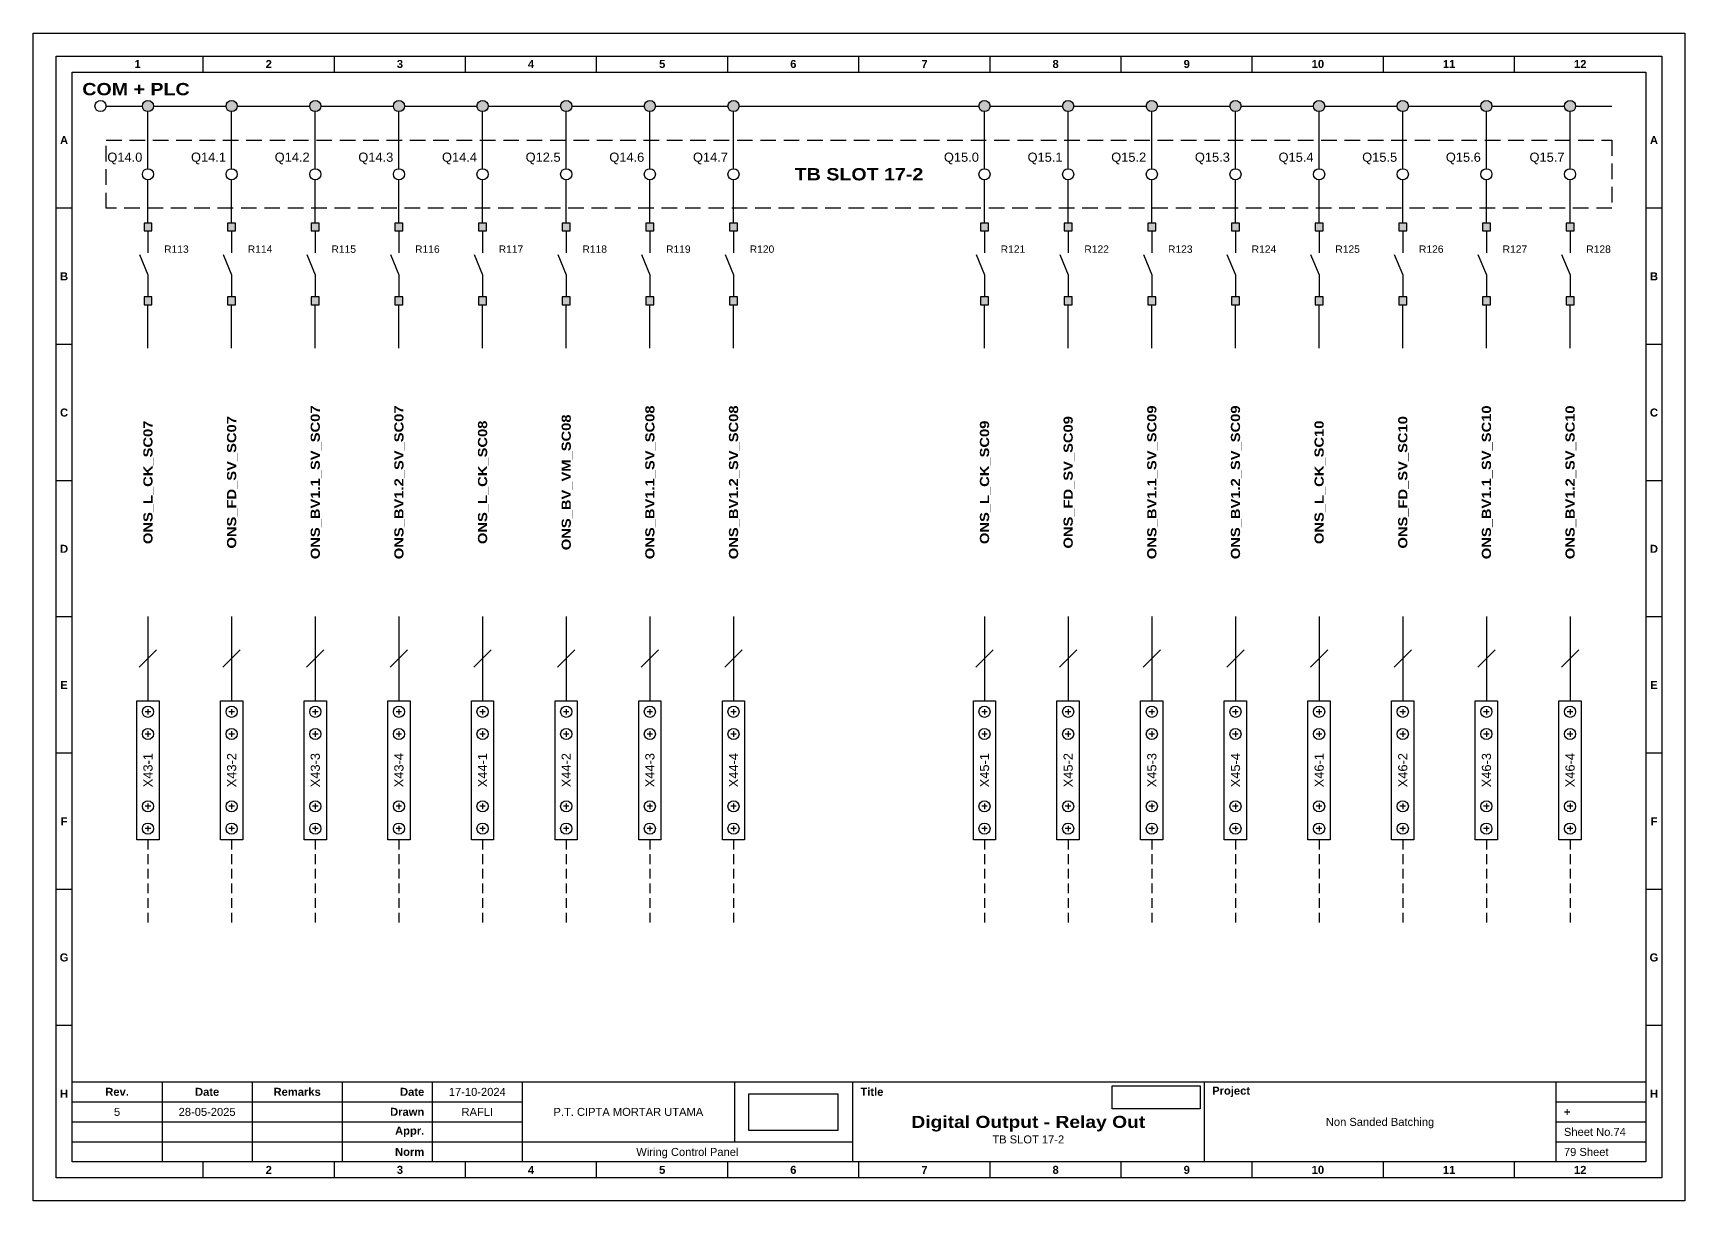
# Model space of a CAD drawing. Header units: millimetres. Extents: x 1512 to 2711, y 1342 to 1994.
# Drawn here: x 1512.4 to 1781.8, y 1341.9 to 1532.4 of the extents above; entities that cross this region are included whole.
import ezdxf
from ezdxf.enums import TextEntityAlignment as Align

# ---------------------------------------------------------------- set-up
doc = ezdxf.new("R2010")
doc.units = ezdxf.units.MM
doc.linetypes.add('HIDDEN', pattern=[9.525, 6.35, -3.175])
doc.styles.add('Bold', font='ariblk.ttf', dxfattribs={"height": 25.4})
doc.styles.get("Standard").update_dxf_attribs({"font": 'arial.ttf'})
picture_1 = doc.add_image_def('image1.png', size_in_pixel=(2048, 847))
picture_2 = doc.add_image_def('image2.png', size_in_pixel=(2092, 542))

# ---------------------------------------------------------------- blocks, each defined once
blk = doc.blocks.new('KOP MU PROJECT')
at = {"color": 6, "ltscale": 50}
for p, q in [((27.74, 184.05), (27.74, 186.66)), ((49.13, 184.05), (49.13, 186.66)), ((70.51, 184.05), (70.51, 186.66)), ((91.89, 184.05), (91.89, 186.66)), ((113.27, 184.05), (113.27, 186.66)), ((134.66, 184.05), (134.66, 186.66)), ((156.04, 184.05), (156.04, 186.66)), ((177.42, 184.05), (177.42, 186.66)), ((198.8, 184.05), (198.8, 186.66)), ((220.19, 184.05), (220.19, 186.66)), ((241.57, 184.05), (241.57, 186.66)), ((6.36, 161.84), (3.75, 161.84)), ((265.59, 161.84), (262.98, 161.84)), ((6.36, 139.63), (3.75, 139.63)), ((265.59, 139.63), (262.98, 139.63)), ((6.36, 117.42), (3.75, 117.42)), ((265.59, 117.42), (262.98, 117.42)), ((6.36, 95.22), (3.75, 95.22)), ((265.59, 95.22), (262.98, 95.22)), ((6.36, 73.01), (3.75, 73.01)), ((265.59, 73.01), (262.98, 73.01)), ((6.36, 50.8), (3.75, 50.8)), ((265.59, 50.8), (262.98, 50.8)), ((6.36, 28.59), (3.75, 28.59)), ((265.59, 28.59), (262.98, 28.59)), ((27.74, 3.75), (27.74, 6.36)), ((49.13, 3.75), (49.13, 6.36)), ((70.51, 3.75), (70.51, 6.36)), ((91.89, 3.75), (91.89, 6.36)), ((113.27, 3.75), (113.27, 6.36)), ((134.66, 3.75), (134.66, 6.36)), ((156.04, 3.75), (156.04, 6.36)), ((177.42, 3.75), (177.42, 6.36)), ((198.8, 3.75), (198.8, 6.36)), ((220.19, 3.75), (220.19, 6.36)), ((241.57, 3.75), (241.57, 6.36))]:
    blk.add_line(p, q, dxfattribs=at)
at = {"ltscale": 50}
for p, q in [((6.36, 19.41), (262.98, 19.41)), ((21.04, 19.41), (21.04, 6.36)), ((35.72, 19.41), (35.72, 6.36)), ((50.41, 19.41), (50.41, 6.36)), ((65.09, 19.41), (65.09, 6.36)), ((79.77, 19.41), (79.77, 6.36)), ((114.35, 19.41), (114.35, 9.62)), ((133.6, 19.41), (133.6, 6.36)), ((190.95, 19.41), (190.95, 6.36)), ((248.3, 19.41), (248.3, 6.36)), ((6.36, 16.15), (79.77, 16.15)), ((248.3, 16.15), (262.98, 16.15)), ((6.36, 12.89), (79.77, 12.89)), ((248.3, 12.89), (262.98, 12.89)), ((6.36, 9.62), (133.6, 9.62)), ((248.3, 9.62), (262.98, 9.62))]:
    blk.add_line(p, q, dxfattribs=at)
at = {"color": 1, "ltscale": 50}
blk.add_lwpolyline([(269.34, 0), (0, 0), (0, 190.41), (269.34, 190.41)], close=True, dxfattribs=at)
at = {"color": 6, "ltscale": 50}
for points in [[(265.59, 3.75), (3.75, 3.75), (3.75, 186.66), (265.59, 186.66)], [(262.98, 6.36), (6.36, 6.36), (6.36, 184.05), (262.98, 184.05)]]:
    blk.add_lwpolyline(points, close=True, dxfattribs=at)
at = {"ltscale": 50, "char_height": 1.305, "attachment_point": 4}
for s, width, heights, insert in [('\\pxqc;{\\fArial|b1|i0|c0|p34;1}', 21.3825, [2.51], (6.36, 185.36)), ('\\pxqc;{\\fArial|b1|i0|c0|p34;2}', 21.3825, [2.51], (27.74, 185.36)), ('\\pxqc;{\\fArial|b1|i0|c0|p34;3}', 21.3825, [2.51], (49.13, 185.36)), ('\\pxqc;{\\fArial|b1|i0|c0|p34;4}', 21.3825, [2.51], (70.51, 185.36)), ('\\pxqc;{\\fArial|b1|i0|c0|p34;5}', 21.3825, [2.51], (91.89, 185.36)), ('\\pxqc;{\\fArial|b1|i0|c0|p34;6}', 21.3825, [2.51], (113.27, 185.36)), ('\\pxqc;{\\fArial|b1|i0|c0|p34;7}', 21.3825, [2.51], (134.66, 185.36)), ('\\pxqc;{\\fArial|b1|i0|c0|p34;8}', 21.3825, [2.51], (156.04, 185.36)), ('\\pxqc;{\\fArial|b1|i0|c0|p34;9}', 21.3825, [2.51], (177.42, 185.36)), ('\\pxqc;{\\fArial|b1|i0|c0|p34;10}', 21.3825, [2.51], (198.8, 185.36)), ('\\pxqc;{\\fArial|b1|i0|c0|p34;11}', 21.3825, [2.51], (220.19, 185.36)), ('\\pxqc;{\\fArial|b1|i0|c0|p34;12}', 21.3825, [2.51], (241.57, 185.36)), ('\\pxqc;{\\fArial|b1|i0|c0|p34;A}', 2.61, [2.51], (3.75, 172.95)), ('\\pxqc;{\\fArial|b1|i0|c0|p34;A}', 2.61, [2.51], (262.98, 172.95)), ('\\pxqc;{\\fArial|b1|i0|c0|p34;B}', 2.61, [2.51], (3.75, 150.74)), ('\\pxqc;{\\fArial|b1|i0|c0|p34;B}', 2.61, [2.51], (262.98, 150.74)), ('\\pxqc;{\\fArial|b1|i0|c0|p34;C}', 2.61, [2.51], (3.75, 128.53)), ('\\pxqc;{\\fArial|b1|i0|c0|p34;C}', 2.61, [2.51], (262.98, 128.53)), ('\\pxqc;{\\fArial|b1|i0|c0|p34;D}', 2.61, [2.51], (3.75, 106.32)), ('\\pxqc;{\\fArial|b1|i0|c0|p34;D}', 2.61, [2.51], (262.98, 106.32)), ('\\pxqc;{\\fArial|b1|i0|c0|p34;E}', 2.61, [2.51], (3.75, 84.11)), ('\\pxqc;{\\fArial|b1|i0|c0|p34;E}', 2.61, [2.51], (262.98, 84.11)), ('\\pxqc;{\\fArial|b1|i0|c0|p34;F}', 2.61, [2.51], (3.75, 61.9)), ('\\pxqc;{\\fArial|b1|i0|c0|p34;F}', 2.61, [2.51], (262.98, 61.9)), ('\\pxqc;{\\fArial|b1|i0|c0|p34;G}', 2.61, [2.51], (3.75, 39.69)), ('\\pxqc;{\\fArial|b1|i0|c0|p34;G}', 2.61, [2.51], (262.98, 39.69)), ('\\pxqc;{\\fArial|b1|i0|c0|p34;H}', 2.61, [2.51], (3.75, 17.47)), ('\\pxqc;{\\fArial|b1|i0|c0|p34;Rev.}', 14.6811, [2.88], (6.36, 17.78)), ('\\pxqc;{\\fArial|b1|i0|c0|p34;Date}', 14.6811, [2.88], (21.04, 17.78)), ('\\pxqc;{\\fArial|b1|i0|c0|p34;Remarks}', 14.6811, [2.88], (35.72, 17.78)), ('\\pxqr;{\\fArial|b1|i0|c0|p34;Date}', 13.3761, [2.88], (50.41, 17.78)), ('\\pxql;{\\fArial|b1|i0|c0|p34;Title}', 50.2419, [2.88], (134.9, 17.78)), ('\\pxql;{\\fArial|b1|i0|c0|p34;Project}', 50.2419, [2.88], (192.25, 17.78)), ('\\pxqc;{\\fArial|b1|i0|c0|p34;H}', 2.61, [2.51], (262.98, 17.47)), ('\\pxqr;{\\fArial|b1|i0|c0|p34;Drawn}', 13.3761, [2.88], (50.41, 14.52)), ('\\pxql;{\\fArial|b1|i0|c0|p34;+}', 14.6811, [2.88], (249.61, 14.52)), ('\\pxqr;{\\fArial|b1|i0|c0|p34;Appr.}', 13.3761, [2.88], (50.41, 11.26)), ('\\pxqr;{\\fArial|b1|i0|c0|p34;Norm}', 13.3761, [2.88], (50.41, 7.99)), ('\\pxqc;{\\fArial|b1|i0|c0|p34;2}', 21.3825, [2.51], (27.74, 5.06)), ('\\pxqc;{\\fArial|b1|i0|c0|p34;3}', 21.3825, [2.51], (49.13, 5.06)), ('\\pxqc;{\\fArial|b1|i0|c0|p34;4}', 21.3825, [2.51], (70.51, 5.06)), ('\\pxqc;{\\fArial|b1|i0|c0|p34;5}', 21.3825, [2.51], (91.89, 5.06)), ('\\pxqc;{\\fArial|b1|i0|c0|p34;6}', 21.3825, [2.51], (113.27, 5.06)), ('\\pxqc;{\\fArial|b1|i0|c0|p34;7}', 21.3825, [2.51], (134.66, 5.06)), ('\\pxqc;{\\fArial|b1|i0|c0|p34;8}', 21.3825, [2.51], (156.04, 5.06)), ('\\pxqc;{\\fArial|b1|i0|c0|p34;9}', 21.3825, [2.51], (177.42, 5.06)), ('\\pxqc;{\\fArial|b1|i0|c0|p34;10}', 21.3825, [2.51], (198.8, 5.06)), ('\\pxqc;{\\fArial|b1|i0|c0|p34;11}', 21.3825, [2.51], (220.19, 5.06)), ('\\pxqc;{\\fArial|b1|i0|c0|p34;12}', 21.3825, [2.51], (241.57, 5.06))]:
    blk.add_mtext_dynamic_manual_height_columns(s, width=width, gutter_width=0.0326, heights=heights, dxfattribs=dict(at, insert=insert))
at = {"ltscale": 50}
for tag, p in [('DATECREATED', (72.43, 17.78)), ('REV', (13.7, 14.52)), ('REVDATE', (28.38, 14.52)), ('REMARKS', (43.06, 14.52)), ('DRAWN', (72.43, 14.52)), ('COMPANY', (97.06, 14.52)), ('PROJECT', (219.62, 12.89)), ('APPR', (72.43, 11.26)), ('NORM', (72.43, 7.99)), ('DRAWINGCATEGORY', (106.68, 7.99)), ('DESCRIPTION', (162.27, 10.03))]:
    blk.add_attdef(tag, text='', height=1.3, dxfattribs=at).set_placement(p, align=Align.MIDDLE_CENTER)
at = {"ltscale": 50, "style": 'Bold'}
blk.add_attdef('TITLE', text='', height=1.96, dxfattribs=at).set_placement((162.27, 12.89), align=Align.MIDDLE_CENTER)
at = {"ltscale": 50}
for tag, p in [('SHEETNUMBER', (249.61, 11.26)), ('TOTALSHEET', (249.61, 7.99))]:
    blk.add_attdef(tag, text='', height=1.3, dxfattribs=at).set_placement(p, align=Align.MIDDLE_LEFT)
image = blk.add_image(picture_1, insert=(116.72, 11.48), size_in_units=(14.5, 6), dxfattribs=at)
image.dxf.flags = 15
image = blk.add_image(picture_2, insert=(175.94, 15.04), size_in_units=(14.36, 3.72), dxfattribs=at)
image.dxf.flags = 15

msp = doc.modelspace()

# ---------------------------------------------------------------- hatches: boundary and pattern name
at = {"true_color": 0x105689}
h = msp.add_hatch(color=146, dxfattribs=at)
h.dxf.hatch_style = 1
h.paths.add_polyline_path([(1763.95, 1520.45, 1), (1762.14, 1520.45, 1)])
h.paths.add_polyline_path([(1750.31, 1520.45, 1), (1748.5, 1520.45, 1)])
h.paths.add_polyline_path([(1736.67, 1520.45, 1), (1734.86, 1520.45, 1)])
h.paths.add_polyline_path([(1723.03, 1520.45, 1), (1721.22, 1520.45, 1)])
h.paths.add_polyline_path([(1709.39, 1520.45, 1), (1707.58, 1520.45, 1)])
h.paths.add_polyline_path([(1695.75, 1520.45, 1), (1693.94, 1520.45, 1)])
h.paths.add_polyline_path([(1682.11, 1520.45, 1), (1680.3, 1520.45, 1)])
h.paths.add_polyline_path([(1668.47, 1520.45, 1), (1666.66, 1520.45, 1)])
h.paths.add_polyline_path([(1627.56, 1520.45, 1), (1625.74, 1520.45, 1)])
h.paths.add_polyline_path([(1613.92, 1520.45, 1), (1612.1, 1520.45, 1)])
h.paths.add_polyline_path([(1600.28, 1520.45, 1), (1598.46, 1520.45, 1)])
h.paths.add_polyline_path([(1586.64, 1520.45, 1), (1584.82, 1520.45, 1)])
h.paths.add_polyline_path([(1573, 1520.45, 1), (1571.18, 1520.45, 1)])
h.paths.add_polyline_path([(1559.36, 1520.45, 1), (1557.54, 1520.45, 1)])
h.paths.add_polyline_path([(1545.72, 1520.45, 1), (1543.9, 1520.45, 1)])
h.paths.add_polyline_path([(1532.08, 1520.45, 1), (1530.26, 1520.45, 1)])
h = msp.add_hatch(color=256)
h.dxf.hatch_style = 1
h.paths.add_polyline_path([(1530.53, 1501.38), (1530.53, 1500.1), (1531.81, 1500.1), (1531.81, 1501.38)])
h.paths.add_polyline_path([(1530.53, 1488.05), (1531.81, 1488.05), (1531.81, 1489.33), (1530.53, 1489.33)])
h = msp.add_hatch(color=256)
h.dxf.hatch_style = 1
h.paths.add_polyline_path([(1544.17, 1501.38), (1544.17, 1500.1), (1545.45, 1500.1), (1545.45, 1501.38)])
h.paths.add_polyline_path([(1544.17, 1488.05), (1545.45, 1488.05), (1545.45, 1489.33), (1544.17, 1489.33)])
h = msp.add_hatch(color=256)
h.dxf.hatch_style = 1
h.paths.add_polyline_path([(1557.81, 1501.38), (1557.81, 1500.1), (1559.09, 1500.1), (1559.09, 1501.38)])
h.paths.add_polyline_path([(1557.81, 1488.05), (1559.09, 1488.05), (1559.09, 1489.33), (1557.81, 1489.33)])
h = msp.add_hatch(color=256)
h.dxf.hatch_style = 1
h.paths.add_polyline_path([(1571.45, 1501.38), (1571.45, 1500.1), (1572.73, 1500.1), (1572.73, 1501.38)])
h.paths.add_polyline_path([(1571.45, 1488.05), (1572.73, 1488.05), (1572.73, 1489.33), (1571.45, 1489.33)])
h = msp.add_hatch(color=256)
h.dxf.hatch_style = 1
h.paths.add_polyline_path([(1585.09, 1501.38), (1585.09, 1500.1), (1586.37, 1500.1), (1586.37, 1501.38)])
h.paths.add_polyline_path([(1585.09, 1488.05), (1586.37, 1488.05), (1586.37, 1489.33), (1585.09, 1489.33)])
h = msp.add_hatch(color=256)
h.dxf.hatch_style = 1
h.paths.add_polyline_path([(1598.73, 1501.38), (1598.73, 1500.1), (1600.01, 1500.1), (1600.01, 1501.38)])
h.paths.add_polyline_path([(1598.73, 1488.05), (1600.01, 1488.05), (1600.01, 1489.33), (1598.73, 1489.33)])
h = msp.add_hatch(color=256)
h.dxf.hatch_style = 1
h.paths.add_polyline_path([(1612.37, 1501.38), (1612.37, 1500.1), (1613.65, 1500.1), (1613.65, 1501.38)])
h.paths.add_polyline_path([(1612.37, 1488.05), (1613.65, 1488.05), (1613.65, 1489.33), (1612.37, 1489.33)])
h = msp.add_hatch(color=256)
h.dxf.hatch_style = 1
h.paths.add_polyline_path([(1626.01, 1501.38), (1626.01, 1500.1), (1627.29, 1500.1), (1627.29, 1501.38)])
h.paths.add_polyline_path([(1626.01, 1488.05), (1627.29, 1488.05), (1627.29, 1489.33), (1626.01, 1489.33)])
h = msp.add_hatch(color=256)
h.dxf.hatch_style = 1
h.paths.add_polyline_path([(1666.93, 1501.38), (1666.93, 1500.1), (1668.21, 1500.1), (1668.21, 1501.38)])
h.paths.add_polyline_path([(1666.93, 1488.05), (1668.21, 1488.05), (1668.21, 1489.33), (1666.93, 1489.33)])
h = msp.add_hatch(color=256)
h.dxf.hatch_style = 1
h.paths.add_polyline_path([(1680.57, 1501.38), (1680.57, 1500.1), (1681.85, 1500.1), (1681.85, 1501.38)])
h.paths.add_polyline_path([(1680.57, 1488.05), (1681.85, 1488.05), (1681.85, 1489.33), (1680.57, 1489.33)])
h = msp.add_hatch(color=256)
h.dxf.hatch_style = 1
h.paths.add_polyline_path([(1694.21, 1501.38), (1694.21, 1500.1), (1695.49, 1500.1), (1695.49, 1501.38)])
h.paths.add_polyline_path([(1694.21, 1488.05), (1695.49, 1488.05), (1695.49, 1489.33), (1694.21, 1489.33)])
h = msp.add_hatch(color=256)
h.dxf.hatch_style = 1
h.paths.add_polyline_path([(1707.85, 1501.38), (1707.85, 1500.1), (1709.13, 1500.1), (1709.13, 1501.38)])
h.paths.add_polyline_path([(1707.85, 1488.05), (1709.13, 1488.05), (1709.13, 1489.33), (1707.85, 1489.33)])
h = msp.add_hatch(color=256)
h.dxf.hatch_style = 1
h.paths.add_polyline_path([(1721.49, 1501.38), (1721.49, 1500.1), (1722.77, 1500.1), (1722.77, 1501.38)])
h.paths.add_polyline_path([(1721.49, 1488.05), (1722.77, 1488.05), (1722.77, 1489.33), (1721.49, 1489.33)])
h = msp.add_hatch(color=256)
h.dxf.hatch_style = 1
h.paths.add_polyline_path([(1735.13, 1501.38), (1735.13, 1500.1), (1736.41, 1500.1), (1736.41, 1501.38)])
h.paths.add_polyline_path([(1735.13, 1488.05), (1736.41, 1488.05), (1736.41, 1489.33), (1735.13, 1489.33)])
h = msp.add_hatch(color=256)
h.dxf.hatch_style = 1
h.paths.add_polyline_path([(1748.77, 1501.38), (1748.77, 1500.1), (1750.05, 1500.1), (1750.05, 1501.38)])
h.paths.add_polyline_path([(1748.77, 1488.05), (1750.05, 1488.05), (1750.05, 1489.33), (1748.77, 1489.33)])
h = msp.add_hatch(color=256)
h.dxf.hatch_style = 1
h.paths.add_polyline_path([(1762.41, 1501.38), (1762.41, 1500.1), (1763.69, 1500.1), (1763.69, 1501.38)])
h.paths.add_polyline_path([(1762.41, 1488.05), (1763.69, 1488.05), (1763.69, 1489.33), (1762.41, 1489.33)])

# ---------------------------------------------------------------- linework, layer by layer
at = {"color": 146, "true_color": 0x105689}
for p, q in [((1524.35, 1520.45), (1530.26, 1520.45)), ((1531.17, 1510.25), (1531.17, 1519.54)), ((1532.08, 1520.45), (1543.9, 1520.45)), ((1544.81, 1510.25), (1544.81, 1519.54)), ((1545.72, 1520.45), (1557.54, 1520.45)), ((1558.45, 1510.25), (1558.45, 1519.54)), ((1559.36, 1520.45), (1571.18, 1520.45)), ((1572.09, 1510.25), (1572.09, 1519.54)), ((1573, 1520.45), (1584.82, 1520.45)), ((1585.73, 1510.25), (1585.73, 1519.54)), ((1586.64, 1520.45), (1598.46, 1520.45)), ((1599.37, 1510.25), (1599.37, 1519.54)), ((1600.28, 1520.45), (1612.1, 1520.45)), ((1613.01, 1510.25), (1613.01, 1519.54)), ((1613.92, 1520.45), (1625.74, 1520.45)), ((1626.65, 1510.25), (1626.65, 1519.54)), ((1627.56, 1520.45), (1666.66, 1520.45)), ((1667.57, 1510.25), (1667.57, 1519.54)), ((1668.47, 1520.45), (1680.3, 1520.45)), ((1681.21, 1510.25), (1681.21, 1519.54)), ((1682.11, 1520.45), (1693.94, 1520.45)), ((1694.85, 1510.25), (1694.85, 1519.54)), ((1695.75, 1520.45), (1707.58, 1520.45)), ((1708.49, 1510.25), (1708.49, 1519.54)), ((1709.39, 1520.45), (1721.22, 1520.45)), ((1722.13, 1510.25), (1722.13, 1519.54)), ((1723.03, 1520.45), (1734.86, 1520.45)), ((1735.77, 1510.25), (1735.77, 1519.54)), ((1736.67, 1520.45), (1748.5, 1520.45)), ((1749.41, 1510.25), (1749.41, 1519.54)), ((1750.31, 1520.45), (1762.14, 1520.45)), ((1763.05, 1510.25), (1763.05, 1519.54)), ((1763.95, 1520.45), (1769.87, 1520.45)), ((1531.17, 1501.38), (1531.17, 1508.44)), ((1544.81, 1501.38), (1544.81, 1508.44)), ((1558.45, 1501.38), (1558.45, 1508.44)), ((1572.09, 1501.38), (1572.09, 1508.44)), ((1585.73, 1501.38), (1585.73, 1508.44)), ((1599.37, 1501.38), (1599.37, 1508.44)), ((1613.01, 1501.38), (1613.01, 1508.44)), ((1626.65, 1501.38), (1626.65, 1508.44)), ((1667.57, 1501.38), (1667.57, 1508.44)), ((1681.21, 1501.38), (1681.21, 1508.44)), ((1694.85, 1501.38), (1694.85, 1508.44)), ((1708.49, 1501.38), (1708.49, 1508.44)), ((1722.13, 1501.38), (1722.13, 1508.44)), ((1735.77, 1501.38), (1735.77, 1508.44)), ((1749.41, 1501.38), (1749.41, 1508.44)), ((1763.05, 1501.38), (1763.05, 1508.44)), ((1531.17, 1481), (1531.17, 1488.05)), ((1544.81, 1481), (1544.81, 1488.05)), ((1558.45, 1481), (1558.45, 1488.05)), ((1572.09, 1481), (1572.09, 1488.05)), ((1585.73, 1481), (1585.73, 1488.05)), ((1599.37, 1481), (1599.37, 1488.05)), ((1613.01, 1481), (1613.01, 1488.05)), ((1626.65, 1481), (1626.65, 1488.05)), ((1667.57, 1481), (1667.57, 1488.05)), ((1681.21, 1481), (1681.21, 1488.05)), ((1694.85, 1481), (1694.85, 1488.05)), ((1708.49, 1481), (1708.49, 1488.05)), ((1722.13, 1481), (1722.13, 1488.05)), ((1735.77, 1481), (1735.77, 1488.05)), ((1749.41, 1481), (1749.41, 1488.05)), ((1763.05, 1481), (1763.05, 1488.05)), ((1531.17, 1437.23), (1531.17, 1423.51)), ((1544.81, 1437.23), (1544.81, 1423.51)), ((1558.45, 1437.23), (1558.45, 1423.51)), ((1572.09, 1437.23), (1572.09, 1423.51)), ((1585.73, 1437.23), (1585.73, 1423.51)), ((1599.37, 1437.23), (1599.37, 1423.51)), ((1613.01, 1437.23), (1613.01, 1423.51)), ((1626.65, 1437.23), (1626.65, 1423.51)), ((1667.57, 1437.23), (1667.57, 1423.51)), ((1681.21, 1437.23), (1681.21, 1423.51)), ((1694.85, 1437.23), (1694.85, 1423.51)), ((1708.49, 1437.23), (1708.49, 1423.51)), ((1722.13, 1437.23), (1722.13, 1423.51)), ((1735.77, 1437.23), (1735.77, 1423.51)), ((1749.41, 1437.23), (1749.41, 1423.51)), ((1763.05, 1437.23), (1763.05, 1423.51)), ((1529.76, 1428.96), (1532.59, 1431.79)), ((1543.4, 1428.96), (1546.22, 1431.79)), ((1557.04, 1428.96), (1559.86, 1431.79)), ((1570.68, 1428.96), (1573.5, 1431.79)), ((1584.32, 1428.96), (1587.14, 1431.79)), ((1597.96, 1428.96), (1600.78, 1431.79)), ((1611.6, 1428.96), (1614.42, 1431.79)), ((1625.23, 1428.96), (1628.06, 1431.79)), ((1666.15, 1428.96), (1668.98, 1431.79)), ((1679.79, 1428.96), (1682.62, 1431.79)), ((1693.43, 1428.96), (1696.26, 1431.79)), ((1707.07, 1428.96), (1709.9, 1431.79)), ((1720.71, 1428.96), (1723.54, 1431.79)), ((1734.35, 1428.96), (1737.18, 1431.79)), ((1747.99, 1428.96), (1750.82, 1431.79)), ((1761.63, 1428.96), (1764.46, 1431.79))]:
    msp.add_line(p, q, dxfattribs=at)
at = {"ltscale": 50}
for p, q in [((1531.17, 1500.1), (1531.17, 1496.51)), ((1544.81, 1500.1), (1544.81, 1496.51)), ((1558.45, 1500.1), (1558.45, 1496.51)), ((1572.09, 1500.1), (1572.09, 1496.51)), ((1585.73, 1500.1), (1585.73, 1496.51)), ((1599.37, 1500.1), (1599.37, 1496.51)), ((1613.01, 1500.1), (1613.01, 1496.51)), ((1626.65, 1500.1), (1626.65, 1496.51)), ((1667.57, 1500.1), (1667.57, 1496.51)), ((1681.21, 1500.1), (1681.21, 1496.51)), ((1694.85, 1500.1), (1694.85, 1496.51)), ((1708.49, 1500.1), (1708.49, 1496.51)), ((1722.13, 1500.1), (1722.13, 1496.51)), ((1735.77, 1500.1), (1735.77, 1496.51)), ((1749.41, 1500.1), (1749.41, 1496.51)), ((1763.05, 1500.1), (1763.05, 1496.51)), ((1529.8, 1496.24), (1531.17, 1492.92)), ((1543.44, 1496.24), (1544.81, 1492.92)), ((1557.08, 1496.24), (1558.45, 1492.92)), ((1570.72, 1496.24), (1572.09, 1492.92)), ((1584.36, 1496.24), (1585.73, 1492.92)), ((1598, 1496.24), (1599.37, 1492.92)), ((1611.64, 1496.24), (1613.01, 1492.92)), ((1625.28, 1496.24), (1626.65, 1492.92)), ((1666.19, 1496.24), (1667.57, 1492.92)), ((1679.83, 1496.24), (1681.21, 1492.92)), ((1693.47, 1496.24), (1694.85, 1492.92)), ((1707.11, 1496.24), (1708.49, 1492.92)), ((1720.75, 1496.24), (1722.13, 1492.92)), ((1734.39, 1496.24), (1735.77, 1492.92)), ((1748.03, 1496.24), (1749.41, 1492.92)), ((1761.67, 1496.24), (1763.05, 1492.92)), ((1531.17, 1492.92), (1531.17, 1489.33)), ((1544.81, 1492.92), (1544.81, 1489.33)), ((1558.45, 1492.92), (1558.45, 1489.33)), ((1572.09, 1492.92), (1572.09, 1489.33)), ((1585.73, 1492.92), (1585.73, 1489.33)), ((1599.37, 1492.92), (1599.37, 1489.33)), ((1613.01, 1492.92), (1613.01, 1489.33)), ((1626.65, 1492.92), (1626.65, 1489.33)), ((1667.57, 1492.92), (1667.57, 1489.33)), ((1681.21, 1492.92), (1681.21, 1489.33)), ((1694.85, 1492.92), (1694.85, 1489.33)), ((1708.49, 1492.92), (1708.49, 1489.33)), ((1722.13, 1492.92), (1722.13, 1489.33)), ((1735.77, 1492.92), (1735.77, 1489.33)), ((1749.41, 1492.92), (1749.41, 1489.33)), ((1763.05, 1492.92), (1763.05, 1489.33))]:
    msp.add_line(p, q, dxfattribs=at)
at = {"color": 6}
for p, q in [((1531.17, 1422.15), (1531.17, 1421.25)), ((1544.81, 1422.15), (1544.81, 1421.25)), ((1558.45, 1422.15), (1558.45, 1421.25)), ((1572.09, 1422.15), (1572.09, 1421.25)), ((1585.73, 1422.15), (1585.73, 1421.25)), ((1599.37, 1422.15), (1599.37, 1421.25)), ((1613.01, 1422.15), (1613.01, 1421.25)), ((1626.65, 1422.15), (1626.65, 1421.25)), ((1667.57, 1422.15), (1667.57, 1421.25)), ((1681.21, 1422.15), (1681.21, 1421.25)), ((1694.85, 1422.15), (1694.85, 1421.25)), ((1708.49, 1422.15), (1708.49, 1421.25)), ((1722.13, 1422.15), (1722.13, 1421.25)), ((1735.77, 1422.15), (1735.77, 1421.25)), ((1749.41, 1422.15), (1749.41, 1421.25)), ((1763.05, 1422.15), (1763.05, 1421.25)), ((1531.62, 1421.7), (1530.72, 1421.7)), ((1545.26, 1421.7), (1544.36, 1421.7)), ((1558.9, 1421.7), (1558, 1421.7)), ((1572.54, 1421.7), (1571.64, 1421.7)), ((1586.18, 1421.7), (1585.28, 1421.7)), ((1599.82, 1421.7), (1598.92, 1421.7)), ((1613.46, 1421.7), (1612.56, 1421.7)), ((1627.1, 1421.7), (1626.2, 1421.7)), ((1668.02, 1421.7), (1667.11, 1421.7)), ((1681.66, 1421.7), (1680.75, 1421.7)), ((1695.3, 1421.7), (1694.39, 1421.7)), ((1708.94, 1421.7), (1708.03, 1421.7)), ((1722.58, 1421.7), (1721.67, 1421.7)), ((1736.22, 1421.7), (1735.31, 1421.7)), ((1749.86, 1421.7), (1748.95, 1421.7)), ((1763.5, 1421.7), (1762.59, 1421.7)), ((1531.62, 1418.07), (1530.72, 1418.07)), ((1531.17, 1418.53), (1531.17, 1417.62)), ((1545.26, 1418.07), (1544.36, 1418.07)), ((1544.81, 1418.53), (1544.81, 1417.62)), ((1558.9, 1418.07), (1558, 1418.07)), ((1558.45, 1418.53), (1558.45, 1417.62)), ((1572.54, 1418.07), (1571.64, 1418.07)), ((1572.09, 1418.53), (1572.09, 1417.62)), ((1586.18, 1418.07), (1585.28, 1418.07)), ((1585.73, 1418.53), (1585.73, 1417.62)), ((1599.82, 1418.07), (1598.92, 1418.07)), ((1599.37, 1418.53), (1599.37, 1417.62)), ((1613.46, 1418.07), (1612.56, 1418.07)), ((1613.01, 1418.53), (1613.01, 1417.62)), ((1627.1, 1418.07), (1626.2, 1418.07)), ((1626.65, 1418.53), (1626.65, 1417.62)), ((1668.02, 1418.07), (1667.11, 1418.07)), ((1667.57, 1418.53), (1667.57, 1417.62)), ((1681.66, 1418.07), (1680.75, 1418.07)), ((1681.21, 1418.53), (1681.21, 1417.62)), ((1695.3, 1418.07), (1694.39, 1418.07)), ((1694.85, 1418.53), (1694.85, 1417.62)), ((1708.94, 1418.07), (1708.03, 1418.07)), ((1708.49, 1418.53), (1708.49, 1417.62)), ((1722.58, 1418.07), (1721.67, 1418.07)), ((1722.13, 1418.53), (1722.13, 1417.62)), ((1736.22, 1418.07), (1735.31, 1418.07)), ((1735.77, 1418.53), (1735.77, 1417.62)), ((1749.86, 1418.07), (1748.95, 1418.07)), ((1749.41, 1418.53), (1749.41, 1417.62)), ((1763.5, 1418.07), (1762.59, 1418.07)), ((1763.05, 1418.53), (1763.05, 1417.62)), ((1531.62, 1406.29), (1530.72, 1406.29)), ((1531.17, 1406.74), (1531.17, 1405.83)), ((1545.26, 1406.29), (1544.36, 1406.29)), ((1544.81, 1406.74), (1544.81, 1405.83)), ((1558.9, 1406.29), (1558, 1406.29)), ((1558.45, 1406.74), (1558.45, 1405.83)), ((1572.54, 1406.29), (1571.64, 1406.29)), ((1572.09, 1406.74), (1572.09, 1405.83)), ((1586.18, 1406.29), (1585.28, 1406.29)), ((1585.73, 1406.74), (1585.73, 1405.83)), ((1599.82, 1406.29), (1598.92, 1406.29)), ((1599.37, 1406.74), (1599.37, 1405.83)), ((1613.46, 1406.29), (1612.56, 1406.29)), ((1613.01, 1406.74), (1613.01, 1405.83)), ((1627.1, 1406.29), (1626.2, 1406.29)), ((1626.65, 1406.74), (1626.65, 1405.83)), ((1668.02, 1406.29), (1667.11, 1406.29)), ((1667.57, 1406.74), (1667.57, 1405.83)), ((1681.66, 1406.29), (1680.75, 1406.29)), ((1681.21, 1406.74), (1681.21, 1405.83)), ((1695.3, 1406.29), (1694.39, 1406.29)), ((1694.85, 1406.74), (1694.85, 1405.83)), ((1708.94, 1406.29), (1708.03, 1406.29)), ((1708.49, 1406.74), (1708.49, 1405.83)), ((1722.58, 1406.29), (1721.67, 1406.29)), ((1722.13, 1406.74), (1722.13, 1405.83)), ((1736.22, 1406.29), (1735.31, 1406.29)), ((1735.77, 1406.74), (1735.77, 1405.83)), ((1749.86, 1406.29), (1748.95, 1406.29)), ((1749.41, 1406.74), (1749.41, 1405.83)), ((1763.5, 1406.29), (1762.59, 1406.29)), ((1763.05, 1406.74), (1763.05, 1405.83)), ((1531.62, 1402.66), (1530.72, 1402.66)), ((1531.17, 1403.11), (1531.17, 1402.21)), ((1545.26, 1402.66), (1544.36, 1402.66)), ((1544.81, 1403.11), (1544.81, 1402.21)), ((1558.9, 1402.66), (1558, 1402.66)), ((1558.45, 1403.11), (1558.45, 1402.21)), ((1572.54, 1402.66), (1571.64, 1402.66)), ((1572.09, 1403.11), (1572.09, 1402.21)), ((1586.18, 1402.66), (1585.28, 1402.66)), ((1585.73, 1403.11), (1585.73, 1402.21)), ((1599.82, 1402.66), (1598.92, 1402.66)), ((1599.37, 1403.11), (1599.37, 1402.21)), ((1613.46, 1402.66), (1612.56, 1402.66)), ((1613.01, 1403.11), (1613.01, 1402.21)), ((1627.1, 1402.66), (1626.2, 1402.66)), ((1626.65, 1403.11), (1626.65, 1402.21)), ((1668.02, 1402.66), (1667.11, 1402.66)), ((1667.57, 1403.11), (1667.57, 1402.21)), ((1681.66, 1402.66), (1680.75, 1402.66)), ((1681.21, 1403.11), (1681.21, 1402.21)), ((1695.3, 1402.66), (1694.39, 1402.66)), ((1694.85, 1403.11), (1694.85, 1402.21)), ((1708.94, 1402.66), (1708.03, 1402.66)), ((1708.49, 1403.11), (1708.49, 1402.21)), ((1722.58, 1402.66), (1721.67, 1402.66)), ((1722.13, 1403.11), (1722.13, 1402.21)), ((1736.22, 1402.66), (1735.31, 1402.66)), ((1735.77, 1403.11), (1735.77, 1402.21)), ((1749.86, 1402.66), (1748.95, 1402.66)), ((1749.41, 1403.11), (1749.41, 1402.21)), ((1763.5, 1402.66), (1762.59, 1402.66)), ((1763.05, 1403.11), (1763.05, 1402.21))]:
    msp.add_line(p, q, dxfattribs=at)
at = {"color": 146, "linetype": 'HIDDEN', "ltscale": 0.25, "true_color": 0x105689}
for p, q in [((1531.17, 1400.85), (1531.17, 1387.13)), ((1544.81, 1400.85), (1544.81, 1387.13)), ((1558.45, 1400.85), (1558.45, 1387.13)), ((1572.09, 1400.85), (1572.09, 1387.13)), ((1585.73, 1400.85), (1585.73, 1387.13)), ((1599.37, 1400.85), (1599.37, 1387.13)), ((1613.01, 1400.85), (1613.01, 1387.13)), ((1626.65, 1400.85), (1626.65, 1387.13)), ((1667.57, 1400.85), (1667.57, 1387.13)), ((1681.21, 1400.85), (1681.21, 1387.13)), ((1694.85, 1400.85), (1694.85, 1387.13)), ((1708.49, 1400.85), (1708.49, 1387.13)), ((1722.13, 1400.85), (1722.13, 1387.13)), ((1735.77, 1400.85), (1735.77, 1387.13)), ((1749.41, 1400.85), (1749.41, 1387.13)), ((1763.05, 1400.85), (1763.05, 1387.13))]:
    msp.add_line(p, q, dxfattribs=at)
at = {"linetype": 'HIDDEN', "ltscale": 0.4}
msp.add_lwpolyline([(1524.35, 1514.89), (1769.87, 1514.89), (1769.87, 1503.79), (1524.35, 1503.79)], close=True, dxfattribs=at)
at = {"ltscale": 500}
for points in [[(1530.53, 1500.1), (1531.81, 1500.1), (1531.81, 1501.38), (1530.53, 1501.38)], [(1544.17, 1500.1), (1545.45, 1500.1), (1545.45, 1501.38), (1544.17, 1501.38)], [(1557.81, 1500.1), (1559.09, 1500.1), (1559.09, 1501.38), (1557.81, 1501.38)], [(1571.45, 1500.1), (1572.73, 1500.1), (1572.73, 1501.38), (1571.45, 1501.38)], [(1585.09, 1500.1), (1586.37, 1500.1), (1586.37, 1501.38), (1585.09, 1501.38)], [(1598.73, 1500.1), (1600.01, 1500.1), (1600.01, 1501.38), (1598.73, 1501.38)], [(1612.37, 1500.1), (1613.65, 1500.1), (1613.65, 1501.38), (1612.37, 1501.38)], [(1626.01, 1500.1), (1627.29, 1500.1), (1627.29, 1501.38), (1626.01, 1501.38)], [(1666.93, 1500.1), (1668.21, 1500.1), (1668.21, 1501.38), (1666.93, 1501.38)], [(1680.57, 1500.1), (1681.85, 1500.1), (1681.85, 1501.38), (1680.57, 1501.38)], [(1694.21, 1500.1), (1695.49, 1500.1), (1695.49, 1501.38), (1694.21, 1501.38)], [(1707.85, 1500.1), (1709.13, 1500.1), (1709.13, 1501.38), (1707.85, 1501.38)], [(1721.49, 1500.1), (1722.77, 1500.1), (1722.77, 1501.38), (1721.49, 1501.38)], [(1735.13, 1500.1), (1736.41, 1500.1), (1736.41, 1501.38), (1735.13, 1501.38)], [(1748.77, 1500.1), (1750.05, 1500.1), (1750.05, 1501.38), (1748.77, 1501.38)], [(1762.41, 1500.1), (1763.69, 1500.1), (1763.69, 1501.38), (1762.41, 1501.38)], [(1530.53, 1488.05), (1531.81, 1488.05), (1531.81, 1489.33), (1530.53, 1489.33)], [(1544.17, 1488.05), (1545.45, 1488.05), (1545.45, 1489.33), (1544.17, 1489.33)], [(1557.81, 1488.05), (1559.09, 1488.05), (1559.09, 1489.33), (1557.81, 1489.33)], [(1571.45, 1488.05), (1572.73, 1488.05), (1572.73, 1489.33), (1571.45, 1489.33)], [(1585.09, 1488.05), (1586.37, 1488.05), (1586.37, 1489.33), (1585.09, 1489.33)], [(1598.73, 1488.05), (1600.01, 1488.05), (1600.01, 1489.33), (1598.73, 1489.33)], [(1612.37, 1488.05), (1613.65, 1488.05), (1613.65, 1489.33), (1612.37, 1489.33)], [(1626.01, 1488.05), (1627.29, 1488.05), (1627.29, 1489.33), (1626.01, 1489.33)], [(1666.93, 1488.05), (1668.21, 1488.05), (1668.21, 1489.33), (1666.93, 1489.33)], [(1680.57, 1488.05), (1681.85, 1488.05), (1681.85, 1489.33), (1680.57, 1489.33)], [(1694.21, 1488.05), (1695.49, 1488.05), (1695.49, 1489.33), (1694.21, 1489.33)], [(1707.85, 1488.05), (1709.13, 1488.05), (1709.13, 1489.33), (1707.85, 1489.33)], [(1721.49, 1488.05), (1722.77, 1488.05), (1722.77, 1489.33), (1721.49, 1489.33)], [(1735.13, 1488.05), (1736.41, 1488.05), (1736.41, 1489.33), (1735.13, 1489.33)], [(1748.77, 1488.05), (1750.05, 1488.05), (1750.05, 1489.33), (1748.77, 1489.33)], [(1762.41, 1488.05), (1763.69, 1488.05), (1763.69, 1489.33), (1762.41, 1489.33)]]:
    msp.add_lwpolyline(points, close=True, dxfattribs=at)
at = {"color": 6}
for points in [[(1529.36, 1423.51), (1532.98, 1423.51), (1532.98, 1400.85), (1529.36, 1400.85)], [(1543, 1423.51), (1546.62, 1423.51), (1546.62, 1400.85), (1543, 1400.85)], [(1556.64, 1423.51), (1560.26, 1423.51), (1560.26, 1400.85), (1556.64, 1400.85)], [(1570.28, 1423.51), (1573.9, 1423.51), (1573.9, 1400.85), (1570.28, 1400.85)], [(1583.92, 1423.51), (1587.54, 1423.51), (1587.54, 1400.85), (1583.92, 1400.85)], [(1597.56, 1423.51), (1601.18, 1423.51), (1601.18, 1400.85), (1597.56, 1400.85)], [(1611.2, 1423.51), (1614.82, 1423.51), (1614.82, 1400.85), (1611.2, 1400.85)], [(1624.84, 1423.51), (1628.46, 1423.51), (1628.46, 1400.85), (1624.84, 1400.85)], [(1665.76, 1423.51), (1669.38, 1423.51), (1669.38, 1400.85), (1665.76, 1400.85)], [(1679.39, 1423.51), (1683.02, 1423.51), (1683.02, 1400.85), (1679.39, 1400.85)], [(1693.03, 1423.51), (1696.66, 1423.51), (1696.66, 1400.85), (1693.03, 1400.85)], [(1706.67, 1423.51), (1710.3, 1423.51), (1710.3, 1400.85), (1706.67, 1400.85)], [(1720.31, 1423.51), (1723.94, 1423.51), (1723.94, 1400.85), (1720.31, 1400.85)], [(1733.95, 1423.51), (1737.58, 1423.51), (1737.58, 1400.85), (1733.95, 1400.85)], [(1747.59, 1423.51), (1751.22, 1423.51), (1751.22, 1400.85), (1747.59, 1400.85)], [(1761.23, 1423.51), (1764.86, 1423.51), (1764.86, 1400.85), (1761.23, 1400.85)]]:
    msp.add_lwpolyline(points, close=True, dxfattribs=at)
at = {"color": 146, "ltscale": 500, "true_color": 0x105689}
for centre in [(1523.44, 1520.45), (1531.17, 1520.45), (1544.81, 1520.45), (1558.45, 1520.45), (1572.09, 1520.45), (1585.73, 1520.45), (1599.37, 1520.45), (1613.01, 1520.45), (1626.65, 1520.45), (1667.57, 1520.45), (1681.21, 1520.45), (1694.85, 1520.45), (1708.49, 1520.45), (1722.13, 1520.45), (1735.77, 1520.45), (1749.41, 1520.45), (1763.05, 1520.45), (1531.17, 1509.34), (1544.81, 1509.34), (1558.45, 1509.34), (1572.09, 1509.34), (1585.73, 1509.34), (1599.37, 1509.34), (1613.01, 1509.34), (1626.65, 1509.34), (1667.57, 1509.34), (1681.21, 1509.34), (1694.85, 1509.34), (1708.49, 1509.34), (1722.13, 1509.34), (1735.77, 1509.34), (1749.41, 1509.34), (1763.05, 1509.34)]:
    msp.add_circle(centre, 0.907, dxfattribs=at)
at = {"color": 6, "ltscale": 500}
for centre in [(1531.17, 1421.7), (1544.81, 1421.7), (1558.45, 1421.7), (1572.09, 1421.7), (1585.73, 1421.7), (1599.37, 1421.7), (1613.01, 1421.7), (1626.65, 1421.7), (1667.57, 1421.7), (1681.21, 1421.7), (1694.85, 1421.7), (1708.49, 1421.7), (1722.13, 1421.7), (1735.77, 1421.7), (1749.41, 1421.7), (1763.05, 1421.7), (1531.17, 1418.07), (1544.81, 1418.07), (1558.45, 1418.07), (1572.09, 1418.07), (1585.73, 1418.07), (1599.37, 1418.07), (1613.01, 1418.07), (1626.65, 1418.07), (1667.57, 1418.07), (1681.21, 1418.07), (1694.85, 1418.07), (1708.49, 1418.07), (1722.13, 1418.07), (1735.77, 1418.07), (1749.41, 1418.07), (1763.05, 1418.07), (1531.17, 1406.29), (1544.81, 1406.29), (1558.45, 1406.29), (1572.09, 1406.29), (1585.73, 1406.29), (1599.37, 1406.29), (1613.01, 1406.29), (1626.65, 1406.29), (1667.57, 1406.29), (1681.21, 1406.29), (1694.85, 1406.29), (1708.49, 1406.29), (1722.13, 1406.29), (1735.77, 1406.29), (1749.41, 1406.29), (1763.05, 1406.29), (1531.17, 1402.66), (1544.81, 1402.66), (1558.45, 1402.66), (1572.09, 1402.66), (1585.73, 1402.66), (1599.37, 1402.66), (1613.01, 1402.66), (1626.65, 1402.66), (1667.57, 1402.66), (1681.21, 1402.66), (1694.85, 1402.66), (1708.49, 1402.66), (1722.13, 1402.66), (1735.77, 1402.66), (1749.41, 1402.66), (1763.05, 1402.66)]:
    msp.add_circle(centre, 0.907, dxfattribs=at)

# ---------------------------------------------------------------- block references
msp.add_blockref('KOP MU PROJECT', (1512.44, 1341.95)).add_auto_attribs({'DESCRIPTION': 'TB SLOT 17-2', 'TITLE': 'Digital Output - Relay Out', 'PROJECT': 'Non Sanded Batching', 'COMPANY': 'P.T. CIPTA MORTAR UTAMA', 'DRAWINGCATEGORY': 'Wiring Control Panel', 'DRAWN': 'RAFLI', 'DATECREATED': '17-10-2024', 'REVDATE': '28-05-2025', 'REV': '5', 'SHEETNUMBER': 'Sheet No.74', 'TOTALSHEET': '79 Sheet'})

# ---------------------------------------------------------------- texts
at = {"ltscale": 500, "style": 'Bold'}
msp.add_text('COM + PLC', height=2, dxfattribs=at).set_placement((1520.47, 1523.22), align=Align.MIDDLE_LEFT)
at = {"ltscale": 500}
for s, p in [('Q14.0', (1530.26, 1512.12)), ('Q14.1', (1543.9, 1512.12)), ('Q14.2', (1557.54, 1512.12)), ('Q14.3', (1571.18, 1512.12)), ('Q14.4', (1584.82, 1512.12)), ('Q12.5', (1598.46, 1512.12)), ('Q14.6', (1612.1, 1512.12)), ('Q14.7', (1625.74, 1512.12)), ('Q15.0', (1666.66, 1512.12)), ('Q15.1', (1680.3, 1512.12)), ('Q15.2', (1693.94, 1512.12)), ('Q15.3', (1707.58, 1512.12)), ('Q15.4', (1721.22, 1512.12)), ('Q15.5', (1734.86, 1512.12)), ('Q15.6', (1748.5, 1512.12)), ('Q15.7', (1762.14, 1512.12))]:
    msp.add_text(s, height=1.5, dxfattribs=at).set_placement(p, align=Align.MIDDLE_RIGHT)
at = {"ltscale": 500, "style": 'Bold'}
msp.add_text('TB SLOT 17-2', height=2, dxfattribs=at).set_placement((1647.11, 1509.34), align=Align.MIDDLE_CENTER)
at = {"ltscale": 500}
for s, p in [('R113', (1533.81, 1497.13)), ('R114', (1547.45, 1497.13)), ('R115', (1561.09, 1497.13)), ('R116', (1574.73, 1497.13)), ('R117', (1588.37, 1497.13)), ('R118', (1602.01, 1497.13)), ('R119', (1615.65, 1497.13)), ('R120', (1629.29, 1497.13)), ('R121', (1670.21, 1497.13)), ('R122', (1683.85, 1497.13)), ('R123', (1697.49, 1497.13)), ('R124', (1711.13, 1497.13)), ('R125', (1724.77, 1497.13)), ('R126', (1738.41, 1497.13)), ('R127', (1752.05, 1497.13)), ('R128', (1765.69, 1497.13))]:
    msp.add_text(s, height=1.2, dxfattribs=at).set_placement(p, align=Align.MIDDLE_LEFT)
at = {"ltscale": 500, "style": 'Bold'}
for s, p in [('ONS_BV1.1_SV_SC07', (1558.45, 1459.11)), ('ONS_BV1.2_SV_SC07', (1572.09, 1459.11)), ('ONS_BV1.1_SV_SC08', (1613.01, 1459.11)), ('ONS_BV1.2_SV_SC08', (1626.65, 1459.11)), ('ONS_BV1.1_SV_SC09', (1694.85, 1459.11)), ('ONS_BV1.2_SV_SC09', (1708.49, 1459.11)), ('ONS_BV1.1_SV_SC10', (1749.41, 1459.11)), ('ONS_BV1.2_SV_SC10', (1763.05, 1459.11)), ('ONS_L_CK_SC07', (1531.17, 1459.11)), ('ONS_FD_SV_SC07', (1544.81, 1459.11)), ('ONS_L_CK_SC08', (1585.73, 1459.11)), ('ONS_BV_VM_SC08', (1599.37, 1459.11)), ('ONS_L_CK_SC09', (1667.57, 1459.11)), ('ONS_FD_SV_SC09', (1681.21, 1459.11)), ('ONS_L_CK_SC10', (1722.13, 1459.11)), ('ONS_FD_SV_SC10', (1735.77, 1459.11))]:
    msp.add_text(s, height=1.5, rotation=90, dxfattribs=at).set_placement(p, align=Align.MIDDLE_CENTER)
at = {"ltscale": 500}
for s, p in [('X43-1', (1531.17, 1412.18)), ('X43-2', (1544.81, 1412.18)), ('X43-3', (1558.45, 1412.18)), ('X43-4', (1572.09, 1412.18)), ('X44-1', (1585.73, 1412.18)), ('X44-2', (1599.37, 1412.18)), ('X44-3', (1613.01, 1412.18)), ('X44-4', (1626.65, 1412.18)), ('X45-1', (1667.57, 1412.18)), ('X45-2', (1681.21, 1412.18)), ('X45-3', (1694.85, 1412.18)), ('X45-4', (1708.49, 1412.18)), ('X46-1', (1722.13, 1412.18)), ('X46-2', (1735.77, 1412.18)), ('X46-3', (1749.41, 1412.18)), ('X46-4', (1763.05, 1412.18))]:
    msp.add_text(s, height=1.5, rotation=90, dxfattribs=at).set_placement(p, align=Align.MIDDLE_CENTER)

doc.saveas('drawing.dxf')
